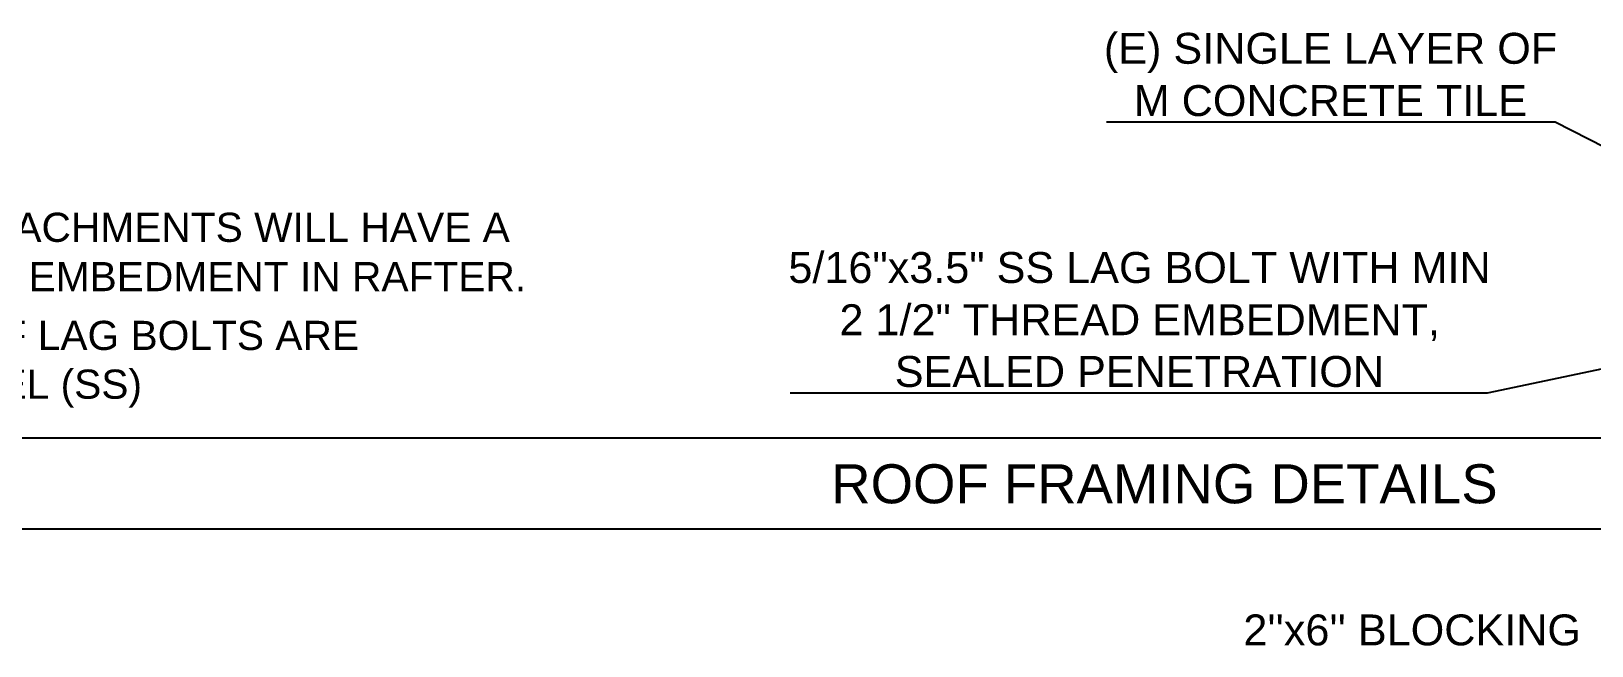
# Model space of a CAD drawing. Header units: inches. Extents: x 347 to 7477, y 1065 to 7514.
# Drawn here: x 2729.4 to 3209.1, y 5376.9 to 5565.9 of the extents above; entities that cross this region are included whole.
import ezdxf

# ---------------------------------------------------------------- set-up
doc = ezdxf.new("R2010")
doc.units = ezdxf.units.IN
doc.header["$MEASUREMENT"] = 0
for name, color, linetype in [('PDF6_0', 7, 'Continuous'), ('PDF6_PDF4_Geometry', 7, 'Continuous'), ('PDF6_Text', 7, 'Continuous')]:
    doc.layers.add(name, color=color, linetype=linetype)
doc.styles.add('PDF Arial', font='arial.ttf')

msp = doc.modelspace()

# ---------------------------------------------------------------- linework, layer by layer
at = {"layer": 'PDF6_0', "lineweight": 25}
for points in [[(3264.11, 5504.13), (3197.91, 5537.92), (3059.95, 5537.92)], [(3371.28, 5495.5), (3176.93, 5454.63), (2962.69, 5454.63)]]:
    msp.add_lwpolyline(points, dxfattribs=at)
at = {"layer": 'PDF6_PDF4_Geometry', "lineweight": 25}
msp.add_lwpolyline([(3567.99, 5440.83), (3567.99, 5412.77), (2618.03, 5412.77), (2618.03, 5440.83)], close=True, dxfattribs=at)
msp.add_lwpolyline([(3567.99, 5440.83), (3567.99, 5412.77), (2618.03, 5412.77), (2618.03, 5440.83)], close=True, dxfattribs=at)

# ---------------------------------------------------------------- texts
at = {"layer": 'PDF6_Text', "attachment_point": 7, "style": 'PDF Arial'}
for s, insert, char_height in [('(E) SINGLE LAYER OF', (3059.13, 5553.01), 9.4997), ('M CONCRETE TILE', (3068.31, 5539.66), 9.4997), ('NOTE:ROOF ATTACHMENTS WILL HAVE A', (2622.66, 5500.98), 8.9611), ('5/16"x3.5" SS LAG BOLT WITH MIN', (2962.14, 5488.34), 9.4997), ('MINIMUM OF 2.5" EMBEDMENT IN RAFTER.', (2622.57, 5485.81), 8.9611), ('2 1/2" THREAD EMBEDMENT,', (2977.85, 5470.65), 9.4997), ('NOTE:STANDOFF LAG BOLTS ARE', (2622.2, 5467.74), 8.9611), ('SEALED PENETRATION', (2994.84, 5456.38), 9.4997), ('STAINLESS STEEL (SS)', (2622.93, 5450.18), 8.9611), ('ROOF FRAMING DETAILS', (2975.31, 5420.55), 11.9996), ("2''x6'' BLOCKING", (3102, 5376.91), 9.4997)]:
    msp.add_mtext(s, dxfattribs=dict(at, insert=insert, char_height=char_height))

doc.saveas('drawing.dxf')
